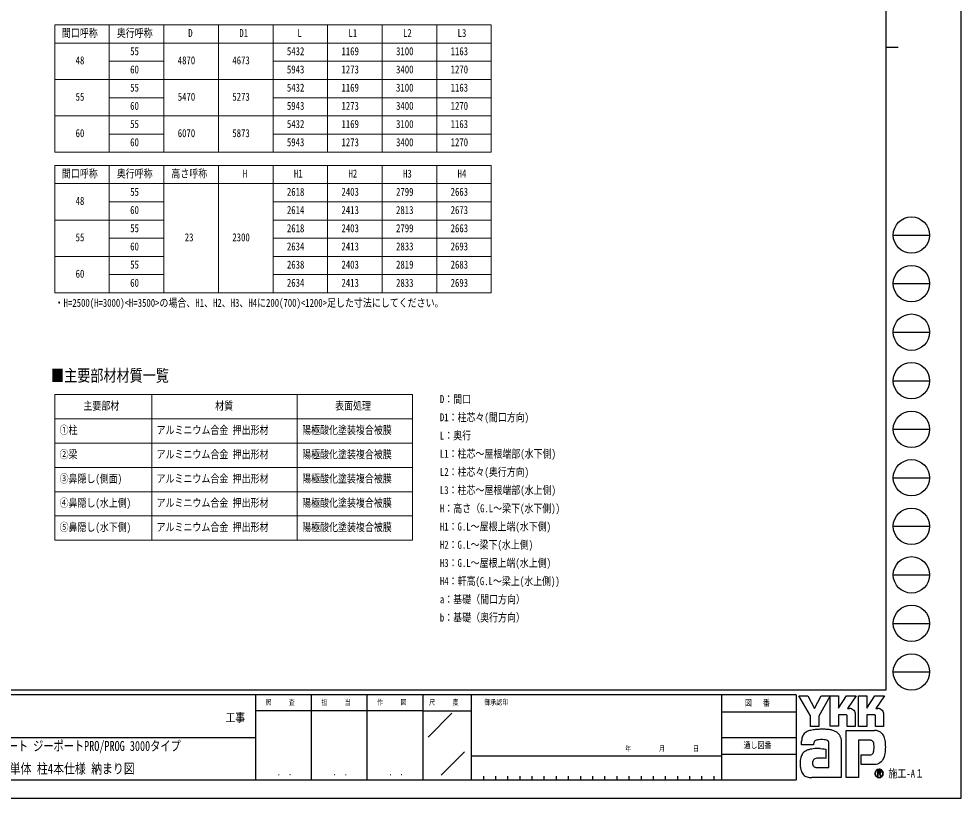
# Model space of a CAD drawing. Units: millimetres, scale not verified. Extents: x -16820 to 16820, y -11880 to 11880.
# Drawn here: x 1279 to 16820, y -11880 to 964 of the extents above; entities that cross this region are included whole.
import ezdxf
from ezdxf.enums import TextEntityAlignment as Align

# ---------------------------------------------------------------- set-up
doc = ezdxf.new("R2010")
doc.units = ezdxf.units.MM
doc.header["$LTSCALE"] = 50
doc.layers.add('0-1_TABLE1', color=7, linetype='Continuous', lineweight=18)
doc.layers.add('0-2_USER1', color=3, linetype='Continuous')
doc.layers.add('0-8_YKK_ZWAK', color=7, linetype='Continuous')
doc.styles.add('ＭＳ ゴシック', font='')
doc.styles.get('ＭＳ ゴシック').set_extended_font_data('MS Gothic')

msp = doc.modelspace()

# ---------------------------------------------------------------- linework, layer by layer
at = {"layer": '0-1_TABLE1'}
for p, q in [((1871.08, 865), (9071.08, 865)), ((1871.08, 865), (1871.08, -1235)), ((2771.08, 865), (2771.08, -1235)), ((3671.08, 865), (3671.08, -1235)), ((4571.08, 865), (4571.08, -1235)), ((5471.08, 865), (5471.08, -1235)), ((6371.08, 865), (6371.08, -1235)), ((7271.08, 865), (7271.08, -1235)), ((8171.08, 865), (8171.08, -1235)), ((9071.08, 865), (9071.08, -1235)), ((1871.08, 565), (9071.08, 565)), ((2771.08, 265), (3671.08, 265)), ((5471.08, 265), (9071.08, 265)), ((1871.08, -35), (9071.08, -35)), ((2771.08, -335), (3671.08, -335)), ((5471.08, -335), (9071.08, -335)), ((1871.08, -635), (9071.08, -635)), ((2771.08, -935), (3671.08, -935)), ((5471.08, -935), (9071.08, -935)), ((1871.08, -1235), (9071.08, -1235)), ((1871.08, -1452), (9071.08, -1452)), ((1871.08, -1452), (1871.08, -3552)), ((2771.08, -1452), (2771.08, -3552)), ((3671.08, -1452), (3671.08, -3552)), ((4571.08, -1452), (4571.08, -3552)), ((5471.08, -1452), (5471.08, -3552)), ((6371.08, -1452), (6371.08, -3552)), ((7271.08, -1452), (7271.08, -3552)), ((8171.08, -1452), (8171.08, -3552)), ((9071.08, -1452), (9071.08, -3552)), ((1871.08, -1752), (9071.08, -1752)), ((2771.08, -2052), (3671.08, -2052)), ((5471.08, -2052), (9071.08, -2052)), ((1871.08, -2352), (3671.08, -2352)), ((5471.08, -2352), (9071.08, -2352)), ((2771.08, -2652), (3671.08, -2652)), ((5471.08, -2652), (9071.08, -2652)), ((1871.08, -2952), (3671.08, -2952)), ((5471.08, -2952), (9071.08, -2952)), ((2771.08, -3252), (3671.08, -3252)), ((5471.08, -3252), (9071.08, -3252)), ((1871.08, -3552), (9071.08, -3552)), ((1871.08, -5229), (7771.08, -5229)), ((1871.08, -5229), (1871.08, -7629)), ((3471.08, -5229), (3471.08, -7629)), ((5871.08, -5229), (5871.08, -7629)), ((7771.08, -5229), (7771.08, -7629)), ((1871.08, -5629), (7771.08, -5629)), ((1871.08, -6029), (7771.08, -6029)), ((1871.08, -6429), (7771.08, -6429)), ((1871.08, -6829), (7771.08, -6829)), ((1871.08, -7229), (7771.08, -7229)), ((1871.08, -7629), (7771.08, -7629))]:
    msp.add_line(p, q, dxfattribs=at)
at = {"layer": '0-8_YKK_ZWAK'}
for p, q in [((15580.08, 11100), (15580.08, -10100)), ((15580.08, 500), (15780.08, 500)), ((15700.08, -2600), (16300.08, -2600)), ((15700.08, -3400), (16300.08, -3400)), ((15700.08, -4200), (16300.08, -4200)), ((15700.08, -5000), (16300.08, -5000)), ((15700.08, -5800), (16300.08, -5800)), ((15700.08, -6600), (16300.08, -6600)), ((15700.08, -7400), (16300.08, -7400)), ((15700.08, -8200), (16300.08, -8200)), ((15700.08, -9000), (16300.08, -9000)), ((15700.08, -9800), (16300.08, -9800)), ((15580.08, -10100), (-15619.92, -10100)), ((5180.08, -10180), (-19.92, -10180)), ((6100.08, -10180), (6100.08, -11580)), ((7020.08, -10180), (7020.08, -11580)), ((7940.08, -10180), (7940.08, -11580)), ((8740.08, -10180), (7940.08, -10180)), ((12870.08, -10180), (8740.08, -10180)), ((8740.08, -10180), (8740.08, -11580)), ((12870.08, -10180), (12870.08, -11580)), ((14100.08, -10180), (12870.08, -10180)), ((14100.08, -10180), (14100.08, -11580)), ((7940.08, -10440), (5180.08, -10440)), ((7940.08, -10440), (8740.08, -10440)), ((8028.42, -10873.16), (8420.15, -10481.43)), ((12870.08, -10460), (14100.08, -10460)), ((-19.92, -10880), (5180.08, -10880)), ((12870.08, -10880), (14100.08, -10880)), ((8242.69, -11503.95), (8627.57, -11119.07)), ((8740.08, -11180), (12870.08, -11180)), ((14100.08, -11160), (12870.08, -11160)), ((15516.66, -11422.88), (15516.66, -11422.88)), ((-19.92, -11580), (5180.08, -11580)), ((5180.08, -11580), (7940.08, -11580)), ((7940.08, -11580), (8740.08, -11580)), ((8740.08, -11580), (12870.08, -11580)), ((8940.08, -11520), (8940.08, -11580)), ((9140.08, -11520), (9140.08, -11580)), ((9340.08, -11520), (9340.08, -11580)), ((9540.08, -11520), (9540.08, -11580)), ((9740.08, -11520), (9740.08, -11580)), ((9940.08, -11520), (9940.08, -11580)), ((10140.08, -11520), (10140.08, -11580)), ((10340.08, -11520), (10340.08, -11580)), ((10540.08, -11520), (10540.08, -11580)), ((10740.08, -11520), (10740.08, -11580)), ((10940.08, -11520), (10940.08, -11580)), ((11140.08, -11520), (11140.08, -11580)), ((11340.08, -11520), (11340.08, -11580)), ((11540.08, -11520), (11540.08, -11580)), ((11740.08, -11520), (11740.08, -11580)), ((11940.08, -11520), (11940.08, -11580)), ((12140.08, -11520), (12140.08, -11580)), ((12340.08, -11520), (12340.08, -11580)), ((12540.08, -11520), (12540.08, -11580)), ((12740.08, -11520), (12740.08, -11580)), ((12870.08, -11580), (14100.08, -11580)), ((15466.69, -11535.92), (15466.69, -11535.92))]:
    msp.add_line(p, q, dxfattribs=at)
for points in [[(-16820, -11880), (16820, -11880), (16820, 11880), (-16820, 11880)], [(14144.08, -10192), (14291.32, -10192), (14401.89, -10400.4), (14512.16, -10192), (14659.51, -10192), (14470.69, -10527.96), (14470.69, -10696.54), (14336.39, -10696.54), (14336.39, -10523.43)]]:
    msp.add_lwpolyline(points, close=True, dxfattribs=at)
for points in [[(7940.08, -10180), (5180.08, -10180), (5180.08, -11580)], [(14922.19, -10506.44), (14795.08, -10506.44), (14795.08, -10696.39), (14659.66, -10696.39), (14659.66, -10192), (14795.08, -10192), (14795.08, -10398.34), (14928.28, -10192), (15087.35, -10192), (14944.64, -10400.85), (14949.7, -10400.85), (14955.28, -10400.85), (14961.01, -10400.85), (14966.53, -10400.85), (14971.46, -10400.85), (14975.44, -10400.85), (14978.1, -10400.85), (14979.07, -10400.85)], [(15390.05, -10506.44), (15263.08, -10506.44), (15263.08, -10696.54), (15127.58, -10696.54), (15127.58, -10192), (15263.08, -10192), (15263.08, -10398.34), (15396.13, -10192), (15555.21, -10192), (15412.49, -10400.85), (15417.6, -10400.85), (15423.21, -10400.85), (15428.95, -10400.85), (15434.45, -10400.85), (15439.37, -10400.85), (15443.32, -10400.85), (15445.97, -10400.85), (15446.93, -10400.85)], [(15018.02, -10408.85), (15034.2, -10418.09), (15047.89, -10430.13), (15058.9, -10444.47), (15067.02, -10460.6), (15072.04, -10477.99), (15073.77, -10496.14), (15073.77, -10696.87), (14941.64, -10696.87), (14941.64, -10525.64)], [(15485.93, -10408.85), (15502.15, -10418.09), (15515.9, -10430.13), (15526.96, -10444.47), (15535.13, -10460.6), (15540.19, -10477.99), (15541.92, -10496.14), (15541.92, -10696.54), (15409.5, -10696.54), (15409.5, -10525.64)], [(14830.83, -10876.66), (14836.51, -10899.61), (14839.72, -10924.17), (14840.74, -10950.34), (14840.74, -11540), (14358.21, -11540)], [(15315.48, -10926.03), (15124.78, -10926.03), (15124.78, -11540), (14924.92, -11540), (14924.92, -10763.17), (15389.41, -10763.17)], [(15514.85, -10818.05), (15527.89, -10834.5), (15537.65, -10850.44), (15544.46, -10864.86)], [(14419.18, -10929.25), (14409.89, -10934.48), (14402.64, -10940.87), (14397.15, -10948.33), (14393.17, -10956.78), (14390.42, -10966.12), (14388.64, -10976.28), (14387.56, -10987.16), (14386.92, -10998.67), (14186.98, -10999.16), (14187.56, -10971.81), (14188.67, -10941.09)], [(14495.79, -11062.11), (14533.63, -11064.61), (14563.38, -11067.94), (14582.84, -11071.07), (14589.82, -11072.93), (14589.82, -11225.89), (14567.69, -11223.56), (14543.42, -11222.24), (14518.59, -11221.73), (14494.75, -11221.81), (14473.47, -11222.25), (14456.33, -11222.84), (14444.9, -11223.35), (14440.74, -11223.57), (14423.45, -11226.73), (14408.54, -11231.68), (14396.01, -11238.45), (14385.87, -11247.08), (14378.11, -11257.59), (14372.73, -11270.02), (14369.74, -11284.4), (14369.14, -11300.76), (14371.05, -11318.75), (14374.87, -11333.63), (14380.37, -11345.67), (14387.31, -11355.16), (14395.44, -11362.38), (14404.54, -11367.62), (14414.35, -11371.16), (14424.64, -11373.29), (14637.05, -11373.29), (14637.05, -10980.3), (14637.11, -10972.5), (14636.7, -10964.89), (14635.71, -10957.55), (14634, -10950.58), (14631.45, -10944.1), (14627.94, -10938.19), (14623.35, -10932.95), (14617.55, -10928.5)], [(14617.55, -10928.5), (14605.09, -10923.61), (14585.18, -10919.46), (14559.76, -10916.41), (14530.83, -10914.78), (14500.33, -10914.91), (14470.25, -10917.14)], [(15383.31, -11043.99), (15383.06, -11018.53), (15381.84, -10995.59), (15378.97, -10975.45), (15373.75, -10958.37)], [(15498.25, -11283.89), (15479.8, -11298.23), (15460.58, -11309.5), (15440.73, -11317.92), (15420.4, -11323.68), (15399.74, -11326.98), (15378.88, -11328.04), (15173.44, -11328.04), (15173.44, -11166.65), (15289.29, -11166.65), (15310.65, -11166.35), (15329.43, -11164.54), (15345.54, -11159.81)], [(15498.42, -11450.39), (15498.33, -11448.04), (15498.03, -11445.79), (15497.55, -11443.62), (15496.87, -11441.55), (15496.01, -11439.59), (15494.96, -11437.75), (15493.73, -11436.03), (15492.32, -11434.45), (15490.47, -11432.81), (15488.41, -11431.38), (15486.16, -11430.17), (15483.73, -11429.17), (15481.11, -11428.39), (15478.33, -11427.83), (15475.4, -11427.49), (15472.31, -11427.37), (15441.99, -11427.37), (15441.99, -11516.56), (15451.16, -11516.56), (15451.16, -11436.47), (15472.31, -11436.47), (15474.49, -11436.54), (15476.55, -11436.75), (15478.47, -11437.11), (15480.25, -11437.6), (15481.89, -11438.22), (15483.37, -11438.98), (15484.7, -11439.87), (15485.86, -11440.89)], [(15489.44, -11450.39), (15488.88, -11454.67), (15487.35, -11458.05), (15485.05, -11460.63), (15482.18, -11462.5), (15478.97, -11463.78), (15475.62, -11464.56), (15472.33, -11464.96), (15469.31, -11465.06), (15461.38, -11465.06), (15465.38, -11471.88), (15491.57, -11516.86), (15502.06, -11516.86), (15476.8, -11473.56), (15479.17, -11473.09), (15481.42, -11472.5), (15483.56, -11471.78), (15485.58, -11470.93), (15487.47, -11469.96), (15489.23, -11468.86), (15490.85, -11467.64), (15492.32, -11466.3)]]:
    msp.add_lwpolyline(points, dxfattribs=at)
for centre in [(16000.08, -2600), (16000.08, -3400), (16000.08, -4200), (16000.08, -5000), (16000.08, -5800), (16000.08, -6600), (16000.08, -7400), (16000.08, -8200), (16000.08, -9000), (16000.08, -9800)]:
    msp.add_circle(centre, 300, dxfattribs=at)
for centre, radius, start, end in [((14979.26, -10500.76), 99.91, 78.26798, 90.11215), ((14980.7, -10493.48), 92.5, 66.19963, 78.22058), ((15447.12, -10500.93), 100.09, 78.27851, 90.10826), ((15448.5, -10493.92), 92.94, 66.2483, 78.23226), ((14922.9, -10525.17), 18.75, 358.57817, 92.1683), ((15390.84, -10525.08), 18.66, 358.29941, 92.43455), ((14428.16, -10943.47), 238.72, 163.48385, 171.57982), ((14366.42, -10925.15), 174.32, 152.2125, 163.4865), ((14339.75, -10911.36), 144.29, 138.03852, 152.12015), ((14339.73, -10912.03), 144.73, 122.60463, 137.83438), ((14358.86, -10942.98), 181.11, 108.37421, 122.42809), ((14389.17, -11050.77), 293, 100.93159, 107.35499), ((14488.21, -11531.27), 783.59, 97.86054, 101.37938), ((14534.71, -11854.32), 1109.97, 94.90201, 97.9576), ((14537.88, -11880.18), 1136.01, 91.6169, 94.94971), ((14533.48, -11696.24), 952.01, 87.51794, 91.66439), ((14545.84, -11431.1), 686.59, 81.92631, 87.59083), ((14582.35, -11180.92), 433.76, 73.67137, 82.05943), ((14636.5, -10999.67), 244.6, 60.60528, 73.9085), ((14658.67, -10955.46), 195.21, 52.17347, 59.90542), ((14678.5, -10929.79), 162.78, 43.55042, 52.14561), ((14689.43, -10919.23), 147.59, 34.48659, 43.50182), ((14689.5, -10919.01), 147.4, 25.58915, 34.43128), ((14676.39, -10925.15), 161.88, 17.43089, 25.54591), ((15381.82, -10976.85), 213.82, 78.73198, 87.96551), ((15388.09, -10944.79), 181.15, 69.03034, 78.69541), ((15393.93, -10929.2), 164.51, 59.39484, 68.9885), ((15396.64, -10924.46), 159.04, 50.3012, 59.3616), ((15395.65, -10925.57), 160.53, 42.05209, 50.28551), ((15316.37, -10971.25), 251.69, 14.76267, 25.00486), ((14551.22, -10961.83), 363.14, 171.55622, 176.72493), ((14471.96, -11054.52), 135.93, 102.4979, 112.84632), ((14498.26, -11167.97), 252.4, 96.37207, 102.75341), ((15316.57, -11024.04), 98.02, 77.94572, 90.63794), ((15325.08, -10984.07), 57.15, 60.20991, 77.92418), ((15330.61, -10973.68), 45.39, 39.8078, 59.75378), ((15322.85, -10979.62), 55.15, 22.65544, 39.38165), ((15162.01, -11013.32), 411.68, 7.9139, 14.95041), ((15007.83, -11035.74), 567.48, 2.54376, 8.01251), ((14919.45, -11040.38), 655.97, 357.76419, 2.60674), ((14369.83, -11265.16), 203.61, 153.89178, 164.94341), ((14339.71, -11250.68), 170.2, 142.04688, 153.80771), ((14333.9, -11246.51), 163.05, 130.60221, 141.94427), ((14343.5, -11258.05), 178.07, 120.60724, 130.53081), ((14362.46, -11290.29), 215.47, 112.58838, 120.58162), ((14387.97, -11351.6), 281.87, 106.61303, 112.59024), ((14428.1, -11486.45), 422.57, 99.87193, 106.59825), ((14450.58, -11613.09), 551.18, 94.78469, 99.91711), ((14461.52, -11739.08), 677.65, 90.80099, 94.81812), ((14463.18, -11832.9), 771.48, 87.57779, 90.82714), ((15326.88, -11117.71), 46.05, 293.91672, 314.09376), ((15320.6, -11112.17), 54.4, 314.78099, 333.92928), ((15280.2, -11092.55), 99.31, 334.00676, 347.34989), ((15169.99, -11067.03), 212.44, 347.14308, 355.40008), ((14928.81, -11046.31), 454.5, 355.2339, 0.29193), ((15253.62, -11100.47), 315.9, 339.22498, 347.31457), ((15076.6, -11059.17), 497.67, 347.15166, 352.97565), ((14944.68, -11042.01), 630.7, 352.8937, 357.82206), ((14552.53, -11293.95), 389.16, 174.55588, 182.47272), ((14769.99, -11290.53), 606.59, 181.90948, 187.89042), ((14435.93, -11282.78), 272.02, 164.97537, 174.56739), ((15364.91, -11133.55), 200.95, 311.57033, 318.66243), ((15341.65, -11113.15), 231.89, 318.67367, 325.29112), ((15401.44, -11157.7), 157.39, 326.23251, 339.61931), ((14514.77, -11326.42), 348.86, 187.80471, 196.36971), ((14380.02, -11366.23), 208.35, 196.3102, 208.20993), ((14321.34, -11397.46), 141.88, 208.29777, 223.35561), ((14308.1, -11409.1), 124.27, 223.64205, 239.63663), ((15466.38, -11472.84), 70.14, 179.86065, 225.14399), ((15466.81, -11472.76), 70.56, 90.09157, 179.92363), ((15466.36, -11472.53), 62.75, 134.8007, 180.12175), ((15466.11, -11472.93), 62.49, 179.75513, 225.29722), ((15466.55, -11472.18), 62.62, 89.86602, 135.149), ((15466.82, -11472.65), 63.1, 45.03108, 90.11509), ((15466.59, -11472.56), 63.35, 270.09072, 359.90926), ((15466.8, -11472.62), 70.43, 44.93442, 90.08536), ((15476.03, -11450.01), 13.41, 358.3894, 42.86139), ((15476.3, -11451.03), 22.14, 316.37674, 1.6565), ((15466.86, -11472.67), 63.09, 0.00643, 45.07115), ((15467.36, -11472.41), 69.88, 359.78949, 45.13288), ((15467.19, -11472.95), 70.06, 314.92572, 0.23508), ((14319.09, -11389.12), 147.06, 239.8785, 253.65355), ((14339.2, -11320.03), 219.02, 253.69102, 263.74909), ((14356.23, -11168.39), 371.62, 263.68487, 270.30455), ((15466.71, -11472.84), 70.37, 224.94536, 269.98445), ((15466.57, -11473.5), 62.42, 224.62822, 270.10973), ((15466.71, -11472.5), 70.72, 269.98802, 314.93777)]:
    msp.add_arc(centre, radius, start, end, dxfattribs=at)

# ---------------------------------------------------------------- texts
at = {"layer": '0-1_TABLE1', "style": 'ＭＳ ゴシック', "width": 0.8}
for s, p in [('間口呼称', (1989.88, 625)), ('奥行呼称', (2894.68, 625)), ('D', (4073.08, 625)), ('D1', (4915.48, 625)), ('L', (5873.08, 625)), ('L1', (6715.48, 625)), ('L2', (7615.48, 625)), ('L3', (8515.48, 625)), ('55', (3115.48, 325)), ('5432', (5700.28, 325)), ('1169', (6600.28, 325)), ('3100', (7500.28, 325)), ('1163', (8400.28, 325)), ('48', (2215.48, 175)), ('4870', (3900.28, 175)), ('4673', (4800.28, 175)), ('60', (3115.48, 25)), ('5943', (5700.28, 25)), ('1273', (6600.28, 25)), ('3400', (7500.28, 25)), ('1270', (8400.28, 25)), ('55', (3115.48, -275)), ('5432', (5700.28, -275)), ('1169', (6600.28, -275)), ('3100', (7500.28, -275)), ('1163', (8400.28, -275)), ('55', (2215.48, -425)), ('5470', (3900.28, -425)), ('5273', (4800.28, -425)), ('60', (3115.48, -575)), ('5943', (5700.28, -575)), ('1273', (6600.28, -575)), ('3400', (7500.28, -575)), ('1270', (8400.28, -575)), ('55', (3115.48, -875)), ('5432', (5700.28, -875)), ('1169', (6600.28, -875)), ('3100', (7500.28, -875)), ('1163', (8400.28, -875)), ('60', (2215.48, -1025)), ('6070', (3900.28, -1025)), ('5873', (4800.28, -1025)), ('60', (3115.48, -1175)), ('5943', (5700.28, -1175)), ('1273', (6600.28, -1175)), ('3400', (7500.28, -1175)), ('1270', (8400.28, -1175)), ('間口呼称', (1989.88, -1692)), ('奥行呼称', (2894.68, -1692)), ('高さ呼称', (3794.68, -1692)), ('H', (4973.08, -1692)), ('H1', (5815.48, -1692)), ('H2', (6715.48, -1692)), ('H3', (7615.48, -1692)), ('H4', (8515.48, -1692)), ('55', (3115.48, -1992)), ('2618', (5700.28, -1992)), ('2403', (6600.28, -1992)), ('2799', (7500.28, -1992)), ('2663', (8400.28, -1992)), ('48', (2215.48, -2142)), ('60', (3115.48, -2292)), ('2614', (5700.28, -2292)), ('2413', (6600.28, -2292)), ('2813', (7500.28, -2292)), ('2673', (8400.28, -2292)), ('55', (3115.48, -2592)), ('2618', (5700.28, -2592)), ('2403', (6600.28, -2592)), ('2799', (7500.28, -2592)), ('2663', (8400.28, -2592)), ('55', (2215.48, -2742)), ('23', (4015.48, -2742)), ('2300', (4800.28, -2742)), ('60', (3115.48, -2892)), ('2634', (5700.28, -2892)), ('2413', (6600.28, -2892)), ('2833', (7500.28, -2892)), ('2693', (8400.28, -2892)), ('55', (3115.48, -3192)), ('2638', (5700.28, -3192)), ('2403', (6600.28, -3192)), ('2819', (7500.28, -3192)), ('2683', (8400.28, -3192)), ('60', (2215.48, -3342)), ('60', (3115.48, -3492)), ('2634', (5700.28, -3492)), ('2413', (6600.28, -3492)), ('2833', (7500.28, -3492)), ('2693', (8400.28, -3492)), ('主要部材', (2344.68, -5519)), ('材質', (4517.48, -5519)), ('表面処理', (6494.68, -5519)), ('①柱', (1951.08, -5919)), ('アルミニウム合金 押出形材', (3551.08, -5919)), ('陽極酸化塗装複合被膜', (5951.08, -5919)), ('②梁', (1951.08, -6319)), ('アルミニウム合金 押出形材', (3551.08, -6319)), ('陽極酸化塗装複合被膜', (5951.08, -6319)), ('③鼻隠し(側面)', (1951.08, -6719)), ('アルミニウム合金 押出形材', (3551.08, -6719)), ('陽極酸化塗装複合被膜', (5951.08, -6719)), ('④鼻隠し(水上側)', (1951.08, -7119)), ('アルミニウム合金 押出形材', (3551.08, -7119)), ('陽極酸化塗装複合被膜', (5951.08, -7119)), ('⑤鼻隠し(水下側)', (1951.08, -7519)), ('アルミニウム合金 押出形材', (3551.08, -7519)), ('陽極酸化塗装複合被膜', (5951.08, -7519))]:
    msp.add_text(s, height=132, dxfattribs=at).set_placement(p, align=Align.BOTTOM_LEFT)
at = {"layer": '0-2_USER1', "style": 'ＭＳ ゴシック'}
for s, height, width, p in [('・H=2500(H=3000)<H=3500>の場合、H1、H2、H3、H4に200(700)<1200>足した寸法にしてください。', 132, 0.8, (1870, -3822)), ('■主要部材材質一覧', 197.9, 0.8, (1810.2, -5073)), ('D：間口', 132, 0.8, (8223, -5409)), ('D1：柱芯々(間口方向)', 132, 0.8, (8223, -5709)), ('L：奥行', 132, 0.8, (8223, -6009)), ('L1：柱芯～屋根端部(水下側)', 132, 0.8, (8223, -6309)), ('L2：柱芯々(奥行方向)', 132, 0.8, (8223, -6609)), ('L3：柱芯～屋根端部(水上側)', 132, 0.8, (8223, -6909)), ('H：高さ（G.L～梁下(水下側))', 132, 0.8, (8223, -7209)), ('H1：G.L～屋根上端(水下側)', 132, 0.8, (8223, -7509)), ('H2：G.L～梁下(水上側)', 132, 0.8, (8223, -7809)), ('H3：G.L～屋根上端(水上側)', 132, 0.8, (8223, -8109)), ('H4：軒高(G.L～梁上(水上側))', 132, 0.8, (8223, -8409)), ('a：基礎（間口方向）', 132, 0.8, (8223, -8709)), ('b：基礎（奥行方向）', 132, 0.8, (8223, -9009)), ('カーポート ジーポートPRO/PROG 3000タイプ', 164.2, 0.75, (592, -11151)), ('2台用 単体 柱4本仕様 納まり図', 164.2, 0.8, (592, -11524.33))]:
    msp.add_text(s, height=height, dxfattribs=dict(at, width=width)).set_placement(p, align=Align.BOTTOM_LEFT)
at = {"layer": '0-8_YKK_ZWAK', "style": 'ＭＳ ゴシック', "width": 0.8}
for s, height, p in [('照     査', 87.98, (5345.68, -10370)), ('担     当', 87.98, (6268.88, -10370)), ('作     図', 87.98, (7188.88, -10370)), ('尺     度', 87.98, (8045.68, -10370)), ('御承認印', 87.98, (8956.55, -10370)), ('図\u3000 番', 102.6, (13253.61, -10390)), ('工事', 146.6, (4689.33, -10669.86)), ('年        月        日', 87.98, (11279.63, -11132.86)), ('通し図番', 102.6, (13231.21, -11090)), ('． ．', 103.7, (5540, -11537.41)), ('． ．', 103.7, (6460, -11537.41)), ('． ．', 103.7, (7380, -11537.41)), ('施工-A１', 132, (15620.08, -11580))]:
    msp.add_text(s, height=height, dxfattribs=at).set_placement(p, align=Align.BOTTOM_LEFT)

doc.saveas('drawing.dxf')
